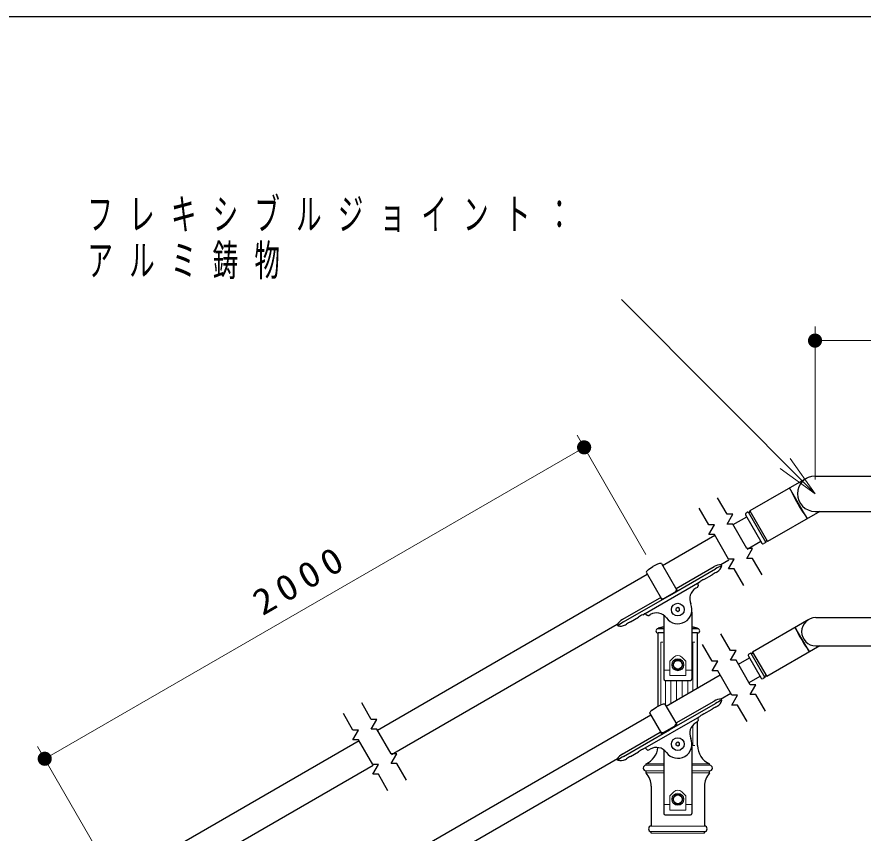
# Model space of a CAD drawing. Units: millimetres on the paper, scale 1:20. Extents: x -365 to 0, y 0 to 257.
# Drawn here: x -120.2 to -60.4, y 199.3 to 257 of the extents above; entities that cross this region are included whole.
import ezdxf

# ---------------------------------------------------------------- set-up
doc = ezdxf.new("R2010")
doc.units = ezdxf.units.MM
doc.layers.add('1_20', color=3, linetype='Continuous', lineweight=25)
doc.layers.add('NAKAMURA図枠', color=7, linetype='Continuous', lineweight=13)
doc.styles.add('ＭＳ ゴシック', font='')
doc.styles.get('ＭＳ ゴシック').set_extended_font_data('MS Gothic')

# ---------------------------------------------------------------- blocks, each defined once
blk = doc.blocks.new('filled_dot')
at = {"color": 0, "linetype": 'Continuous', "lineweight": -2, "const_width": 1.25}
blk.add_lwpolyline([(-0.625, 0, 1), (0.625, 0, 1)], format="xyb", close=True, dxfattribs=at)
blk = doc.blocks.new('open_arrow')
at = {"color": 0, "linetype": 'Continuous', "lineweight": -2}
blk.add_lwpolyline([(7.5, 1.25), (0, 0), (7.5, -1.25)], dxfattribs=at)

msp = doc.modelspace()

# ---------------------------------------------------------------- linework, layer by layer
at = {"layer": '1_20', "color": 7, "lineweight": 13}
for p, q in [((-63.786, 223.287), (-77.477, 237.023)), ((-63.786, 224.287), (-63.786, 235.112)), ((-63.786, 234.112), (-33.786, 234.112)), ((-75.743, 218.997), (-80.612, 227.429)), ((-118.252, 204.543), (-80.112, 226.563)), ((-74.487, 213.789), (-74.882, 213.789)), ((-74.487, 213.739), (-74.882, 213.739)), ((-72.091, 213.789), (-72.487, 213.789)), ((-72.091, 213.739), (-72.487, 213.739)), ((-74.693, 208.352), (-74.693, 212.789)), ((-74.545, 212.789), (-74.693, 212.789)), ((-72.428, 212.789), (-72.428, 209.363)), ((-72.428, 212.789), (-72.28, 212.789)), ((-74.062, 211.434), (-73.767, 211.724)), ((-74.062, 211.434), (-74.062, 210.431)), ((-72.912, 211.434), (-73.206, 211.724)), ((-72.912, 211.434), (-72.912, 210.431)), ((-74.487, 210.818), (-74.062, 210.818)), ((-72.912, 210.818), (-72.487, 210.818)), ((-74.369, 210.089), (-74.369, 208.354)), ((-74.062, 210.431), (-72.912, 210.431)), ((-73.992, 208.46), (-73.992, 210.089)), ((-73.587, 210.089), (-73.587, 208.694)), ((-73.176, 208.931), (-73.176, 210.089)), ((-72.782, 209.158), (-72.782, 210.089)), ((-72.428, 206.914), (-72.428, 205.489)), ((-113.883, 196.976), (-118.752, 205.409)), ((-72.28, 205.489), (-72.428, 205.489)), ((-75.737, 204.189), (-74.487, 204.189)), ((-74.487, 204.089), (-75.737, 204.089)), ((-72.487, 204.189), (-71.237, 204.189)), ((-71.237, 204.089), (-72.487, 204.089)), ((-74.487, 203.689), (-75.737, 203.689)), ((-74.487, 203.539), (-75.737, 203.539)), ((-71.237, 203.689), (-72.487, 203.689)), ((-71.237, 203.539), (-72.487, 203.539)), ((-74.062, 201.921), (-73.767, 202.211)), ((-74.062, 201.921), (-74.062, 200.918)), ((-72.912, 201.921), (-73.206, 202.211)), ((-72.912, 201.921), (-72.912, 200.918)), ((-74.487, 201.305), (-74.062, 201.305)), ((-72.912, 201.305), (-72.487, 201.305)), ((-74.062, 200.918), (-72.912, 200.918)), ((-71.612, 199.789), (-75.362, 199.789)), ((-71.612, 199.389), (-75.362, 199.389)), ((-75.362, 199.289), (-71.612, 199.289))]:
    msp.add_line(p, q, dxfattribs=at)
at = {"layer": '1_20'}
for p, q in [((-64.411, 224.37), (-68.395, 222.07)), ((-63.786, 224.537), (-59.186, 224.537)), ((-64.33, 221.53), (-65.58, 223.695)), ((-68.525, 221.995), (-68.655, 221.92)), ((-68.525, 221.995), (-67.275, 219.83)), ((-68.395, 222.07), (-67.145, 219.905)), ((-63.451, 222.037), (-67.145, 219.905)), ((-63.786, 222.037), (-59.186, 222.037)), ((-69.58, 221.097), (-68.616, 221.653)), ((-68.691, 221.783), (-67.541, 219.791)), ((-74.57, 218.216), (-70.879, 220.347)), ((-68.58, 219.365), (-67.616, 219.921)), ((-67.275, 219.83), (-67.405, 219.755)), ((-70.454, 218.283), (-69.879, 218.615)), ((-75.563, 217.934), (-75.243, 218.131)), ((-74.913, 218.309), (-75.243, 218.131)), ((-74.652, 218.356), (-73.563, 216.471)), ((-74.07, 216.099), (-70.822, 217.974)), ((-73.594, 216.589), (-70.916, 218.136)), ((-70.375, 218.199), (-70.421, 218.278)), ((-94.729, 206.577), (-75.653, 217.591)), ((-75.734, 217.731), (-74.645, 215.846)), ((-71.638, 217.224), (-71.064, 217.556)), ((-70.772, 217.724), (-70.701, 217.765)), ((-75.968, 214.724), (-71.93, 217.056)), ((-72.107, 216.664), (-72.21, 216.605)), ((-72.077, 216.898), (-72.058, 216.765)), ((-77.318, 214.224), (-74.07, 216.099)), ((-74.396, 215.914), (-73.747, 216.289)), ((-73.603, 216.555), (-73.56, 216.481)), ((-73.577, 216.463), (-73.563, 216.471)), ((-77.42, 214.381), (-74.733, 215.932)), ((-74.699, 215.923), (-74.656, 215.849)), ((-74.645, 215.846), (-74.632, 215.854)), ((-73.487, 215.233), (-73.612, 215.161)), ((-73.612, 215.016), (-73.612, 215.161)), ((-73.487, 214.944), (-73.612, 215.016)), ((-73.362, 215.161), (-73.487, 215.233)), ((-73.362, 215.016), (-73.487, 214.944)), ((-73.362, 215.016), (-73.362, 215.161)), ((-72.487, 214.918), (-72.487, 210.189)), ((-76.834, 214.224), (-76.26, 214.556)), ((-75.758, 214.773), (-75.653, 214.69)), ((-75.541, 214.682), (-75.439, 214.741)), ((-74.487, 214.691), (-74.487, 210.189)), ((-64.219, 214.391), (-68.203, 212.091)), ((-63.719, 214.525), (-59.119, 214.525)), ((-93.729, 204.845), (-77.769, 214.06)), ((-77.736, 213.949), (-77.782, 214.028)), ((-77.197, 214.015), (-77.126, 214.056)), ((-74.882, 213.789), (-74.882, 213.739)), ((-72.091, 213.789), (-72.091, 213.739)), ((-64.183, 212.102), (-65.183, 213.834)), ((-74.882, 208.245), (-74.882, 213.439)), ((-74.487, 213.439), (-74.882, 213.439)), ((-72.091, 213.439), (-72.487, 213.439)), ((-72.091, 209.557), (-72.091, 213.439)), ((-63.451, 212.525), (-67.203, 210.359)), ((-63.719, 212.525), (-59.119, 212.525)), ((-68.499, 211.804), (-67.599, 210.245)), ((-68.333, 212.016), (-68.463, 211.941)), ((-68.333, 212.016), (-67.333, 210.284)), ((-68.203, 212.091), (-67.203, 210.359)), ((-73.674, 211.514), (-73.862, 211.189)), ((-73.299, 211.514), (-73.674, 211.514)), ((-73.111, 211.189), (-73.299, 211.514)), ((-69.2, 211.227), (-68.424, 211.674)), ((-73.862, 211.189), (-73.674, 210.864)), ((-73.674, 210.864), (-73.299, 210.864)), ((-73.299, 210.864), (-73.111, 211.189)), ((-74.387, 210.089), (-72.587, 210.089)), ((-74.32, 208.27), (-70.499, 210.477)), ((-68.45, 209.928), (-67.674, 210.375)), ((-67.333, 210.284), (-67.463, 210.209)), ((-70.468, 208.762), (-69.749, 209.178)), ((-74.663, 208.364), (-74.993, 208.185)), ((-74.402, 208.411), (-73.563, 206.958)), ((-74.07, 206.587), (-70.822, 208.462)), ((-73.594, 207.077), (-70.916, 208.623)), ((-70.772, 208.211), (-70.701, 208.252)), ((-70.375, 208.686), (-70.421, 208.766)), ((-94.349, 196.707), (-75.403, 207.645)), ((-75.484, 207.786), (-74.645, 206.333)), ((-75.313, 207.989), (-74.993, 208.185)), ((-71.638, 207.711), (-71.064, 208.043)), ((-75.968, 205.211), (-71.93, 207.543)), ((-73.603, 207.043), (-73.56, 206.969)), ((-72.107, 207.152), (-72.21, 207.093)), ((-72.091, 205.489), (-72.091, 207.164)), ((-72.077, 207.385), (-72.058, 207.253)), ((-77.42, 204.868), (-74.733, 206.419)), ((-77.318, 204.712), (-74.07, 206.587)), ((-74.418, 206.439), (-73.768, 206.814)), ((-73.679, 206.892), (-73.563, 206.958)), ((-112.711, 196.195), (-96.029, 205.827)), ((-74.699, 206.41), (-74.656, 206.336)), ((-74.645, 206.333), (-74.53, 206.4)), ((-75.758, 205.26), (-75.653, 205.178)), ((-75.541, 205.17), (-75.439, 205.229)), ((-73.487, 205.72), (-73.612, 205.648)), ((-73.612, 205.504), (-73.612, 205.648)), ((-73.487, 205.432), (-73.612, 205.504)), ((-73.362, 205.648), (-73.487, 205.72)), ((-73.362, 205.504), (-73.487, 205.432)), ((-73.362, 205.504), (-73.362, 205.648)), ((-72.487, 205.405), (-72.487, 200.676)), ((-76.834, 204.711), (-76.26, 205.043)), ((-74.487, 205.178), (-74.487, 200.676)), ((-108.594, 196.262), (-95.029, 204.095)), ((-93.599, 195.408), (-77.756, 204.555)), ((-77.736, 204.436), (-77.782, 204.516)), ((-77.197, 204.502), (-77.126, 204.543)), ((-75.737, 204.089), (-75.737, 204.189)), ((-71.237, 204.089), (-71.237, 204.189)), ((-75.737, 203.539), (-75.737, 203.689)), ((-71.237, 203.539), (-71.237, 203.689)), ((-75.362, 202.616), (-75.362, 199.789)), ((-71.612, 202.616), (-71.612, 199.789)), ((-73.674, 202.001), (-73.862, 201.676)), ((-73.862, 201.676), (-73.674, 201.351)), ((-73.299, 202.001), (-73.674, 202.001)), ((-73.111, 201.676), (-73.299, 202.001)), ((-73.299, 201.351), (-73.111, 201.676)), ((-73.674, 201.351), (-73.299, 201.351)), ((-74.387, 200.576), (-72.587, 200.576)), ((-75.362, 199.289), (-75.362, 199.389)), ((-71.612, 199.289), (-71.612, 199.389))]:
    msp.add_line(p, q, dxfattribs=at)
for points in [[(-67.529, 217.544), (-68.205, 218.715), (-68.605, 218.715), (-68.205, 219.408), (-68.605, 219.408), (-69.605, 221.14), (-70.005, 221.14), (-69.605, 221.832), (-70.005, 221.832), (-70.681, 223.003)], [(-68.828, 216.794), (-69.504, 217.965), (-69.904, 217.965), (-69.504, 218.658), (-69.904, 218.658), (-70.904, 220.39), (-71.304, 220.39), (-70.904, 221.082), (-71.304, 221.082), (-71.98, 222.253)], [(-67.289, 207.917), (-67.964, 209.087), (-68.364, 209.087), (-67.964, 209.78), (-68.364, 209.78), (-69.364, 211.512), (-69.764, 211.512), (-69.364, 212.205), (-69.764, 212.205), (-70.44, 213.375)], [(-68.588, 207.167), (-69.263, 208.337), (-69.663, 208.337), (-69.263, 209.03), (-69.663, 209.03), (-70.663, 210.762), (-71.063, 210.762), (-70.663, 211.455), (-71.063, 211.455), (-71.739, 212.625)], [(-92.683, 203.033), (-93.359, 204.203), (-93.759, 204.203), (-93.359, 204.896), (-93.759, 204.896), (-94.759, 206.628), (-95.159, 206.628), (-94.759, 207.321), (-95.159, 207.321), (-95.835, 208.491)], [(-93.982, 202.283), (-94.658, 203.453), (-95.058, 203.453), (-94.658, 204.146), (-95.058, 204.146), (-96.058, 205.878), (-96.458, 205.878), (-96.058, 206.571), (-96.458, 206.571), (-97.134, 207.741)]]:
    msp.add_lwpolyline(points, dxfattribs=at)
for centre, radius in [((-73.487, 215.089), 0.45), ((-73.487, 211.189), 0.312), ((-73.487, 205.576), 0.45), ((-73.487, 201.676), 0.312)]:
    msp.add_circle(centre, radius, dxfattribs=at)
at = {"layer": '1_20', "color": 7, "lineweight": 13}
for centre in [(-73.487, 211.189), (-73.487, 201.676)]:
    msp.add_circle(centre, 0.425, dxfattribs=at)
at = {"layer": '1_20'}
for centre, radius, start, end in [((-63.786, 223.287), 1.25, 90, 270), ((-54.656, 228.559), 11.959, 204, 216), ((-68.46, 222.032), 0.075, 210, 30), ((-68.605, 221.833), 0.1, 120, 210), ((-67.455, 219.841), 0.1, 210, 300), ((-67.21, 219.867), 0.075, 30, 210), ((-75.123, 217.39), 0.7, 128.89234, 150.77855), ((-74.661, 217.656), 0.7, 89.22145, 111.10766), ((-70.365, 217.156), 1.124, 92.82409, 119.32197), ((-68.195, 213.293), 5.368, 113.95761, 119.30569), ((-71.053, 218.37), 0.7, 300.1917, 345.85928), ((-71.026, 215.826), 1.526, 113.66623, 126.33377), ((-70.16, 216.326), 1.526, 113.66623, 126.33377), ((-73.581, 216.568), 0.025, 120, 210), ((-71.772, 215.848), 0.875, 120, 203.8768), ((-72.157, 216.751), 0.1, 300, 8.19859), ((-71.978, 216.912), 0.1, 120, 188.19859), ((-74.008, 216.715), 0.5, 301.58648, 331.84923), ((-73.567, 216.477), 0.0075, 300, 30), ((-74.72, 215.91), 0.025, 30, 120), ((-74.649, 215.852), 0.0075, 210, 300), ((-74.634, 216.354), 0.5, 268.15077, 298.41352), ((-73.487, 215.089), 1, 300, 23.8768), ((-75.82, 214.694), 0.1, 51.80141, 120), ((-75.001, 213.983), 0.875, 36.1232, 120), ((-73.487, 214.889), 1, 0, 5.73917), ((-76.837, 213.419), 1.124, 120.67803, 147.17591), ((-74.578, 209.608), 5.368, 120.69431, 126.04239), ((-76.222, 212.826), 1.526, 113.66623, 126.33377), ((-75.356, 213.326), 1.526, 113.66623, 126.33377), ((-75.591, 214.769), 0.1, 231.80141, 300), ((-73.487, 215.089), 1, 216.1232, 300), ((-63.732, 213.525), 1, 90, 270), ((-77.545, 214.622), 0.7, 254.14072, 299.8083), ((-74.882, 213.589), 0.15, 90, 270), ((-73.487, 207.371), 6.568, 98.75788, 102.26889), ((-73.487, 207.371), 6.568, 77.73111, 81.24212), ((-72.091, 213.589), 0.15, 270, 90), ((-56.545, 217.667), 9.449, 203.92514, 216.07486), ((-68.413, 211.854), 0.1, 120, 210), ((-68.268, 212.053), 0.075, 210, 30), ((-74.387, 210.189), 0.1, 180, 270), ((-72.587, 210.189), 0.1, 270, 0), ((-67.513, 210.295), 0.1, 210, 300), ((-67.268, 210.321), 0.075, 30, 210), ((-74.411, 207.711), 0.7, 89.22145, 111.10766), ((-70.16, 206.814), 1.526, 113.66623, 126.33377), ((-70.365, 207.643), 1.124, 92.82409, 119.32197), ((-68.195, 203.781), 5.368, 113.95761, 119.30569), ((-71.053, 208.857), 0.7, 300.1917, 345.85928), ((-74.873, 207.444), 0.7, 128.89234, 150.77855), ((-71.026, 206.314), 1.526, 113.66623, 126.33377), ((-74.017, 207.189), 0.45, 303.52157, 338.09592), ((-73.581, 207.055), 0.025, 120, 210), ((-71.772, 206.335), 0.875, 120, 203.8768), ((-72.157, 207.238), 0.1, 300, 8.19859), ((-71.978, 207.399), 0.1, 120, 188.19859), ((-74.72, 206.398), 0.025, 30, 120), ((-74.618, 206.841), 0.45, 261.90408, 296.47843), ((-73.567, 206.965), 0.0075, 300, 30), ((-74.649, 206.34), 0.0075, 210, 300), ((-73.487, 205.576), 1, 300, 23.8768), ((-75.82, 205.182), 0.1, 51.80141, 120), ((-76.282, 205.478), 1.4, 292.93686, 354.28715), ((-75.001, 204.471), 0.875, 36.1232, 120), ((-73.487, 205.376), 1, 1.6751, 5.73917), ((-70.691, 205.478), 1.4, 179.56245, 247.06314), ((-76.837, 203.907), 1.124, 120.67803, 147.17591), ((-74.578, 200.096), 5.368, 120.69431, 126.04239), ((-76.222, 203.314), 1.526, 113.66623, 126.33377), ((-75.356, 203.814), 1.526, 113.66623, 126.33377), ((-75.591, 205.256), 0.1, 231.80141, 300), ((-73.487, 205.576), 1, 216.1232, 300), ((-77.545, 205.11), 0.7, 254.14072, 299.8083), ((-75.737, 203.889), 0.2, 90, 270), ((-71.237, 203.889), 0.2, 270, 90), ((-76.761, 202.585), 1.4, 1.29396, 42.95511), ((-70.212, 202.585), 1.4, 137.04489, 178.70604), ((-74.387, 200.676), 0.1, 180, 270), ((-72.587, 200.676), 0.1, 270, 0), ((-75.362, 199.589), 0.2, 90, 270), ((-71.612, 199.589), 0.2, 270, 90)]:
    msp.add_arc(centre, radius, start, end, dxfattribs=at)
at = {"layer": '1_20', "color": 7, "lineweight": 13}
for centre in [(-73.487, 211.439), (-73.487, 201.926)]:
    msp.add_arc(centre, 0.4, 45.46168, 134.53832, dxfattribs=at)
at = {"layer": 'NAKAMURA図枠', "color": 20, "lineweight": 25}
msp.add_line((0, 257), (-365, 257), dxfattribs=at)

# ---------------------------------------------------------------- block references
at = {"layer": '1_20', "color": 7, "lineweight": 13, "xscale": 0.4, "yscale": 0.4}
msp.add_blockref('filled_dot', (-63.786, 234.112), dxfattribs=at)
for name, p, rotation in [('filled_dot', (-80.112, 226.563), 210), ('open_arrow', (-63.786, 223.287), 134.9), ('filled_dot', (-118.252, 204.543), 30)]:
    msp.add_blockref(name, p, dxfattribs=dict(at, rotation=rotation))

# ---------------------------------------------------------------- texts
at = {"layer": '1_20', "color": 7, "char_height": 2.199, "attachment_point": 4, "style": 'ＭＳ ゴシック'}
for s, insert in [('\\T1.64;\\W0.6;フレキシブルジョイント：', (-115.23, 242.973)), ('\\T1.64;\\W0.6;アルミ鋳物', (-115.23, 239.673))]:
    msp.add_mtext(s, dxfattribs=dict(at, insert=insert))
at = {"layer": '1_20', "color": 7, "insert": (-99.682, 216.419), "char_height": 1.833, "attachment_point": 8, "rotation": 30, "style": 'ＭＳ ゴシック'}
msp.add_mtext('\\T1.33;\\W1.1;2000', dxfattribs=at)

doc.saveas('drawing.dxf')
